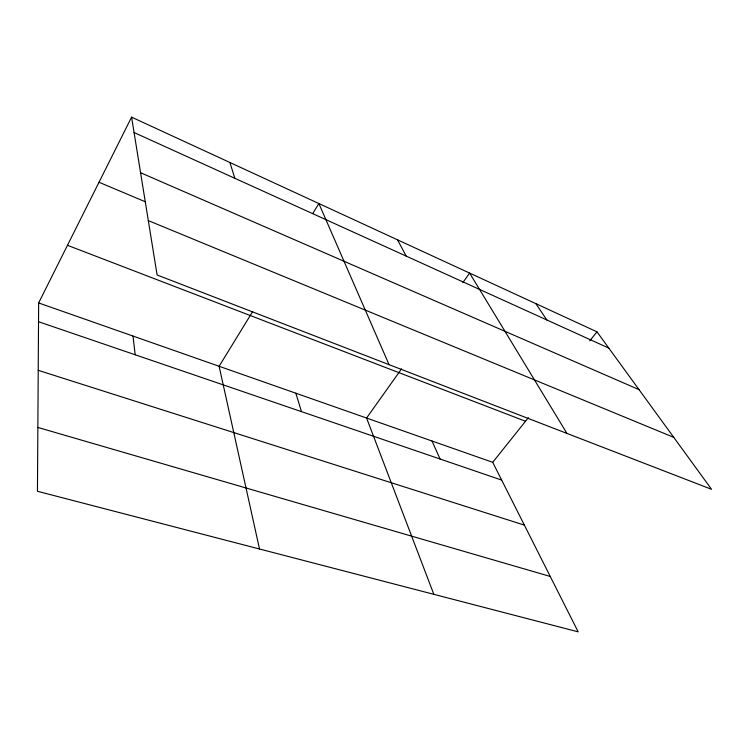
<?xml version="1.0" encoding="UTF-8"?>
<svg xmlns="http://www.w3.org/2000/svg" width="749" height="749" viewBox="0 0 749 749"><rect width="100%" height="100%" fill="white"/><g stroke="black" fill="none" stroke-linecap="round" stroke-linejoin="round"><path stroke-width="1.12" d="M38.648 302.933L37.45 491.269L578.181 631.856L492.72 462.32L38.648 302.933L131.59 117.144L596.972 331.835L711.55 489.312L157.103 274.977L131.59 117.144M252.656 311.575L219.12 366.28L259.51 548.998M312.773 213.493L318.877 203.541L389.04 364.632M401.558 368.826L366.579 418.045L433.84 594.332M462.873 282.57L469.614 273.076L566.946 433.409M492.72 462.32L528.41 417.642M589.763 340.851L596.972 331.835M37.853 427.436L550.253 576.458M38.218 370.315L524.384 525.124M38.527 321.724L501.671 480.081M67.476 245.307L525.517 421.266M148.311 220.599L673.763 437.369M99.018 182.26L145.362 201.79M140.569 172.719L639.047 389.658M134.08 132.536L608.834 348.126M535.863 303.645L546.845 319.982M397.55 239.839L406.164 256.092M432.014 441.011L440.056 459.006M229.877 162.486L234.868 178.309M295.836 393.216L301.491 411.632M132.994 336.048L135.185 354.773"/></g></svg>
